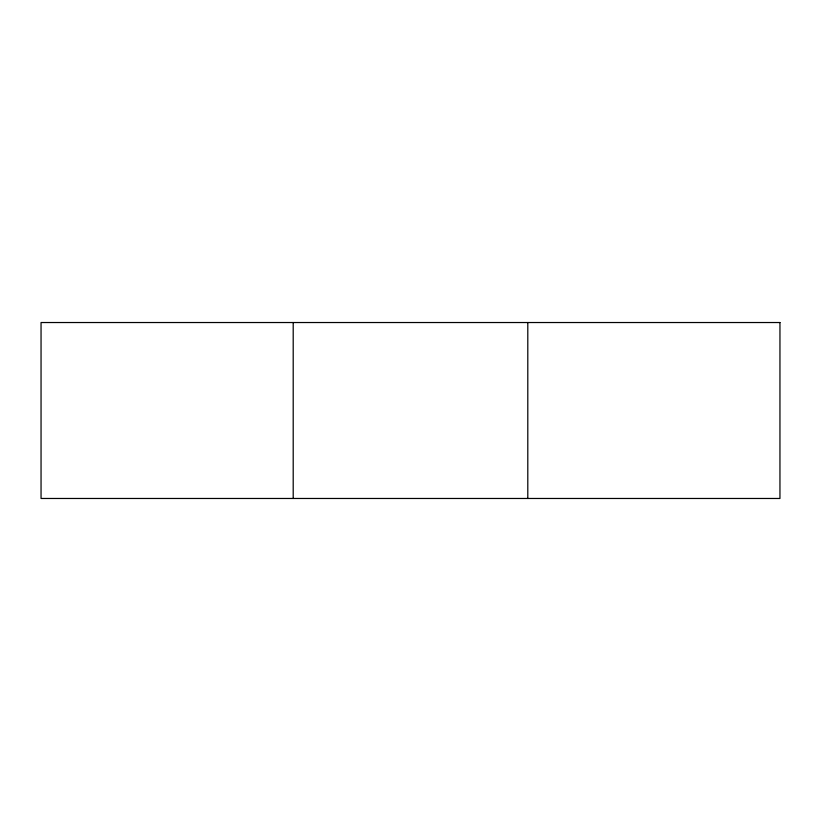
<?xml version="1.0" encoding="UTF-8"?>
<svg xmlns="http://www.w3.org/2000/svg" width="821" height="821" viewBox="0 0 821 821"><rect width="100%" height="100%" fill="white"/><g stroke="black" fill="none" stroke-linecap="round" stroke-linejoin="round"><path stroke-width="1.23" d="M527.8 322.53L527.8 498.47M293.2 322.53L293.2 498.47M779.95 322.53L41.05 322.53L41.05 498.47L779.95 498.47L779.95 322.53"/></g></svg>
